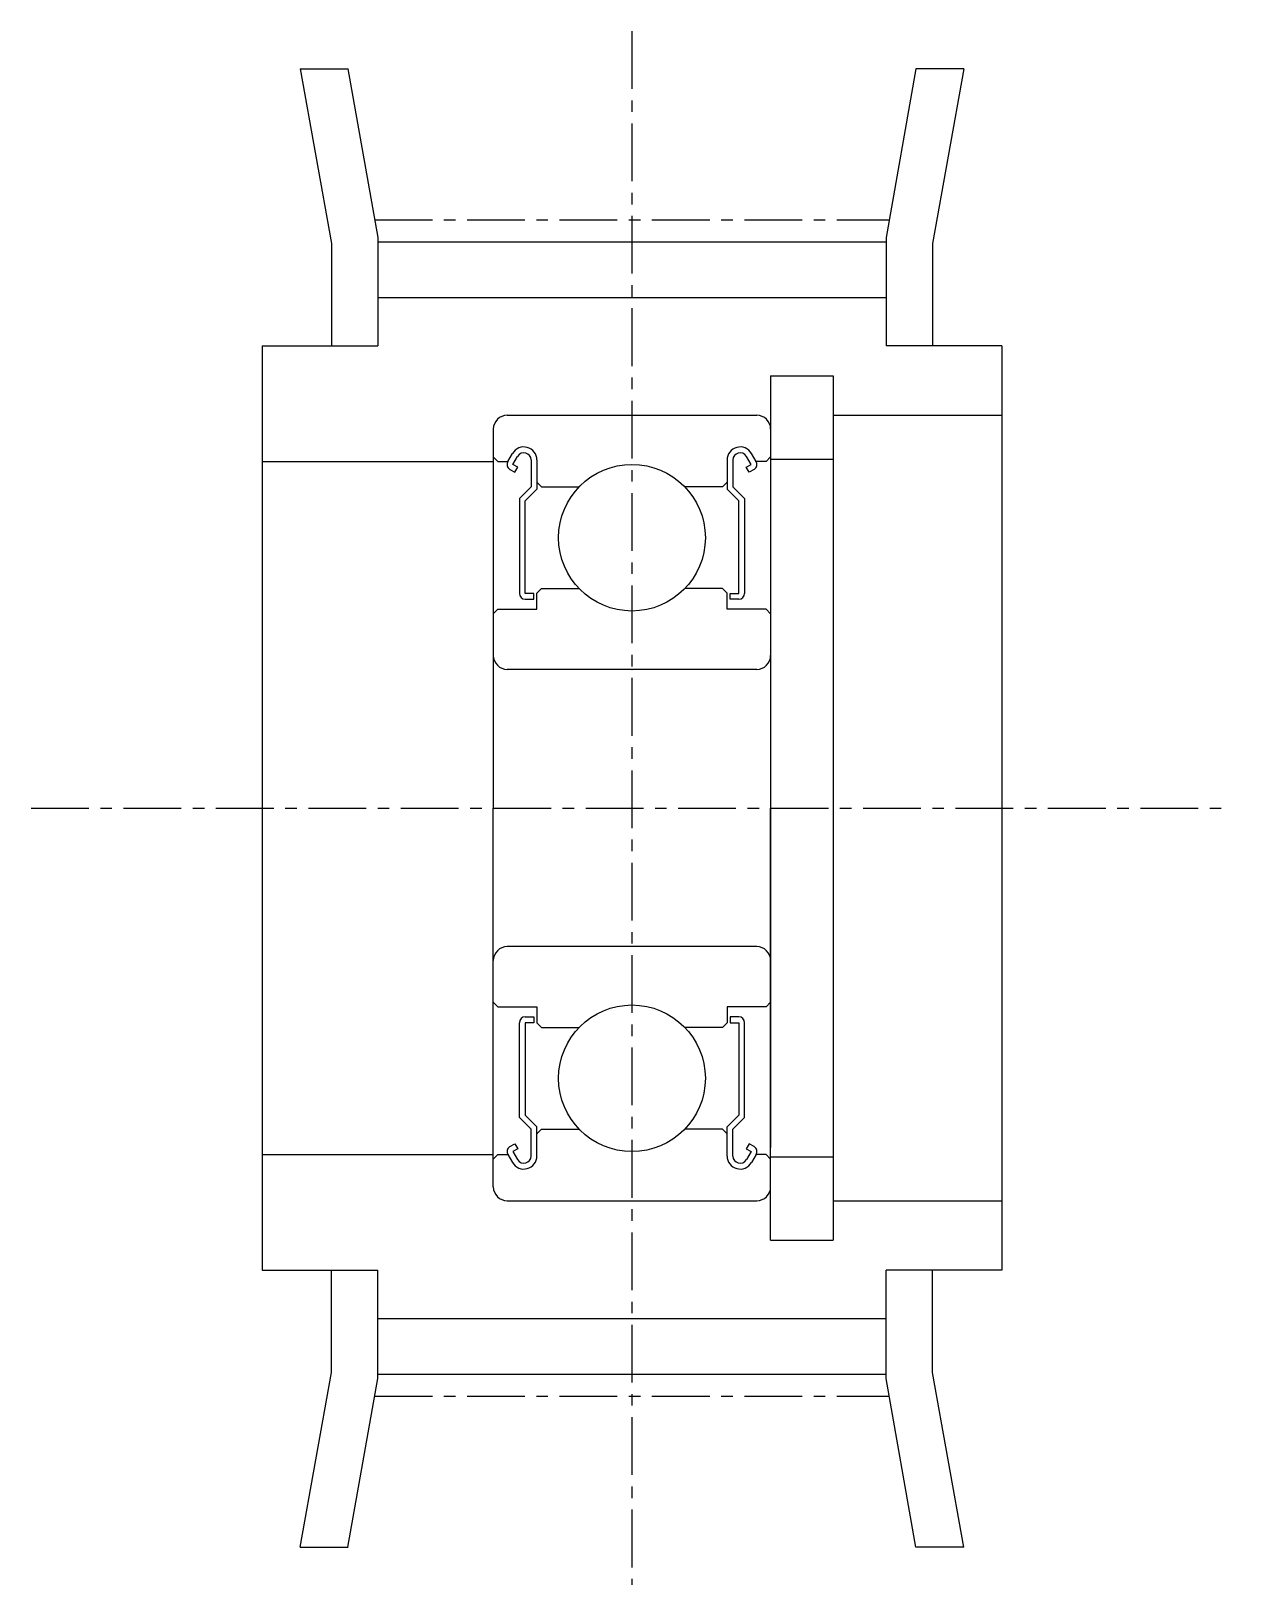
# Model space of a CAD drawing. Extents: x 68 to 212, y 69 to 172.
# Drawn here: x 186.18 to 212.18, y 138.37 to 172 of the extents above; entities outside this region: 2.
import ezdxf

# ---------------------------------------------------------------- set-up
doc = ezdxf.new("R2010")
doc.units = 0
doc.linetypes.add('CENTER', pattern=[2, 1.25, -0.25, 0.25, -0.25])
doc.layers.get('0').update_dxf_attribs({"linetype": 'CONTINUOUS'})
doc.layers.add('CENTER', color=1, linetype='CENTER')

msp = doc.modelspace()

# ---------------------------------------------------------------- linework, layer by layer
at = {"color": 7, "linetype": 'CONTINUOUS'}
for p, q in [((191.996, 171.186), (193.032, 171.186)), ((191.996, 171.186), (192.675, 167.404)), ((193.031, 171.186), (193.675, 167.536)), ((205.319, 171.186), (204.675, 167.536)), ((206.355, 171.186), (205.319, 171.186)), ((206.355, 171.186), (205.675, 167.404)), ((193.675, 167.536), (193.675, 165.186)), ((204.675, 167.536), (204.675, 165.186)), ((192.675, 167.404), (192.675, 165.186)), ((193.675, 167.436), (204.675, 167.436)), ((205.675, 167.404), (205.675, 165.186)), ((193.675, 166.236), (204.675, 166.236)), ((191.175, 165.186), (191.175, 145.186)), ((191.175, 165.186), (193.675, 165.186)), ((207.175, 165.186), (204.675, 165.186)), ((207.175, 165.186), (207.175, 145.186)), ((202.175, 164.536), (203.525, 164.536)), ((202.175, 164.536), (202.175, 155.186)), ((203.525, 164.536), (203.525, 145.836)), ((196.475, 163.686), (201.875, 163.686)), ((203.525, 163.686), (207.175, 163.686)), ((196.175, 163.386), (196.175, 155.186)), ((196.175, 162.786), (196.275, 162.686)), ((196.489, 162.686), (196.592, 162.859)), ((196.598, 162.623), (196.701, 162.796)), ((201.753, 162.623), (201.65, 162.796)), ((201.862, 162.686), (201.759, 162.859)), ((202.175, 162.786), (202.075, 162.686)), ((191.175, 162.686), (196.174, 162.686)), ((196.275, 162.686), (196.489, 162.686)), ((196.535, 162.515), (196.644, 162.452)), ((196.707, 162.561), (196.598, 162.623)), ((196.644, 162.452), (196.707, 162.56)), ((196.992, 162.718), (196.992, 162.136)), ((197.117, 162.718), (197.117, 162.084)), ((201.234, 162.718), (201.234, 162.084)), ((201.359, 162.718), (201.359, 162.136)), ((201.644, 162.561), (201.753, 162.623)), ((201.707, 162.452), (201.644, 162.56)), ((201.816, 162.515), (201.707, 162.452)), ((202.075, 162.686), (201.862, 162.686)), ((202.175, 162.736), (203.525, 162.736)), ((202.175, 162.536), (202.175, 147.836)), ((202.175, 162.536), (202.175, 147.836)), ((196.992, 162.136), (196.74, 161.885)), ((197.117, 162.236), (197.217, 162.136)), ((197.217, 162.136), (198.031, 162.136)), ((201.134, 162.136), (200.32, 162.136)), ((201.234, 162.236), (201.134, 162.136)), ((201.359, 162.136), (201.61, 161.885)), ((196.74, 161.885), (196.74, 159.832)), ((197.117, 162.084), (196.866, 161.833)), ((196.866, 159.832), (196.866, 161.833)), ((201.234, 162.084), (201.485, 161.833)), ((201.485, 159.832), (201.485, 161.833)), ((201.61, 161.885), (201.61, 159.832)), ((197.054, 159.832), (196.866, 159.832)), ((197.054, 159.706), (197.054, 159.832)), ((197.117, 159.836), (197.217, 159.936)), ((197.117, 159.486), (197.117, 159.836)), ((197.217, 159.936), (198.031, 159.936)), ((201.134, 159.936), (200.32, 159.936)), ((201.234, 159.836), (201.134, 159.936)), ((201.234, 159.486), (201.234, 159.836)), ((201.297, 159.832), (201.485, 159.832)), ((201.297, 159.706), (201.297, 159.832)), ((196.175, 159.386), (196.275, 159.486)), ((196.275, 159.486), (197.117, 159.486)), ((196.866, 159.706), (197.054, 159.706)), ((202.075, 159.486), (201.234, 159.486)), ((201.485, 159.706), (201.297, 159.706)), ((202.175, 159.386), (202.075, 159.486)), ((201.875, 158.186), (196.475, 158.186)), ((199.175, 158.186), (199.176, 158.186)), ((200.525, 158.186), (200.525, 158.186)), ((196.175, 146.986), (196.175, 155.186)), ((202.175, 145.836), (202.175, 155.186)), ((201.875, 152.186), (196.475, 152.186)), ((196.175, 150.986), (196.275, 150.886)), ((196.275, 150.886), (197.117, 150.886)), ((196.866, 150.666), (197.054, 150.666)), ((197.054, 150.666), (197.054, 150.54)), ((197.117, 150.886), (197.117, 150.536)), ((202.075, 150.886), (201.234, 150.886)), ((201.234, 150.886), (201.234, 150.536)), ((201.485, 150.666), (201.297, 150.666)), ((201.297, 150.666), (201.297, 150.54)), ((202.175, 150.986), (202.075, 150.886)), ((196.74, 148.487), (196.74, 150.54)), ((196.866, 150.54), (196.866, 148.539)), ((197.054, 150.54), (196.866, 150.54)), ((197.117, 150.536), (197.217, 150.436)), ((197.217, 150.436), (198.031, 150.436)), ((201.134, 150.436), (200.32, 150.436)), ((201.234, 150.536), (201.134, 150.436)), ((201.297, 150.54), (201.485, 150.54)), ((201.485, 150.54), (201.485, 148.539)), ((201.61, 148.487), (201.61, 150.54)), ((196.992, 148.236), (196.74, 148.487)), ((197.117, 148.288), (196.866, 148.539)), ((201.234, 148.288), (201.485, 148.539)), ((201.359, 148.236), (201.61, 148.487)), ((196.992, 147.654), (196.992, 148.236)), ((197.117, 147.654), (197.117, 148.288)), ((197.117, 148.136), (197.217, 148.236)), ((197.217, 148.236), (198.031, 148.236)), ((201.134, 148.236), (200.32, 148.236)), ((201.234, 148.136), (201.134, 148.236)), ((201.234, 147.654), (201.234, 148.288)), ((201.359, 147.654), (201.359, 148.236)), ((191.175, 147.686), (196.174, 147.686)), ((196.175, 147.586), (196.275, 147.686)), ((196.275, 147.686), (196.489, 147.686)), ((196.489, 147.686), (196.592, 147.513)), ((196.535, 147.858), (196.644, 147.92)), ((196.707, 147.812), (196.598, 147.749)), ((196.598, 147.749), (196.701, 147.576)), ((196.644, 147.92), (196.707, 147.812)), ((201.707, 147.92), (201.644, 147.812)), ((201.644, 147.812), (201.753, 147.749)), ((201.753, 147.749), (201.65, 147.576)), ((201.816, 147.858), (201.707, 147.92)), ((201.862, 147.686), (201.759, 147.513)), ((202.075, 147.686), (201.862, 147.686)), ((202.175, 147.586), (202.075, 147.686)), ((202.175, 147.636), (203.525, 147.636)), ((196.475, 146.686), (201.875, 146.686)), ((203.525, 146.686), (207.175, 146.686)), ((202.175, 145.836), (203.525, 145.836)), ((191.175, 145.186), (193.675, 145.186)), ((192.675, 142.968), (192.675, 145.186)), ((193.675, 142.836), (193.675, 145.186)), ((207.175, 145.186), (204.675, 145.186)), ((204.675, 142.836), (204.675, 145.186)), ((205.675, 142.968), (205.675, 145.186)), ((193.675, 144.136), (204.675, 144.136)), ((191.996, 139.186), (192.675, 142.968)), ((193.675, 142.936), (204.675, 142.936)), ((206.355, 139.186), (205.675, 142.968)), ((193.031, 139.186), (193.675, 142.836)), ((205.319, 139.186), (204.675, 142.836)), ((191.996, 139.186), (193.032, 139.186)), ((206.355, 139.186), (205.319, 139.186))]:
    msp.add_line(p, q, dxfattribs=at)
for centre in [(199.175, 161.036), (199.175, 149.336)]:
    msp.add_circle(centre, 1.587, dxfattribs=at)
for centre, radius, start, end in [((196.475, 163.386), 0.3, 90, 180), ((201.875, 163.386), 0.3, 0, 90), ((196.836, 162.718), 0.282, 0, 150.0017), ((196.836, 162.718), 0.156, 0, 150.0019), ((201.515, 162.718), 0.282, 29.9983, 180), ((201.515, 162.718), 0.156, 29.9981, 180), ((196.598, 162.623), 0.126, 149.9926, 240.0026), ((201.753, 162.623), 0.126, 299.9974, 30.0074), ((196.866, 159.832), 0.126, 180, 270), ((201.485, 159.832), 0.126, 270, 359.9999), ((196.475, 158.486), 0.3, 180, 270), ((201.875, 158.486), 0.3, 270, 0), ((196.475, 151.886), 0.3, 90, 180), ((201.875, 151.886), 0.3, 0, 90), ((196.866, 150.54), 0.126, 90, 179.9999), ((201.485, 150.54), 0.126, 0.0001, 90), ((196.598, 147.749), 0.126, 119.9974, 210.0074), ((196.836, 147.654), 0.282, 209.9983, 0), ((196.836, 147.654), 0.156, 209.9981, 0), ((201.515, 147.654), 0.282, 180, 330.0017), ((201.515, 147.654), 0.156, 180, 330.0019), ((201.753, 147.749), 0.126, 329.9926, 60.0026), ((196.475, 146.986), 0.3, 180, 270), ((201.875, 146.986), 0.3, 270, 0)]:
    msp.add_arc(centre, radius, start, end, dxfattribs=at)
at = {"layer": 'CENTER', "color": 1, "linetype": 'CENTER'}
for p, q in [((199.175, 172.001), (199.175, 138.371)), ((193.606, 167.916), (204.745, 167.916)), ((186.175, 155.186), (212.175, 155.186)), ((193.606, 142.456), (204.745, 142.456))]:
    msp.add_line(p, q, dxfattribs=at)

# ---------------------------------------------------------------- texts
at = {"color": 7, "linetype": 'CONTINUOUS'}
for p in [(67.776, 83.806), (67.776, 68.806)]:
    msp.add_text('AHTF16S5M100', height=4, dxfattribs=at).set_placement(p)

doc.saveas('drawing.dxf')
